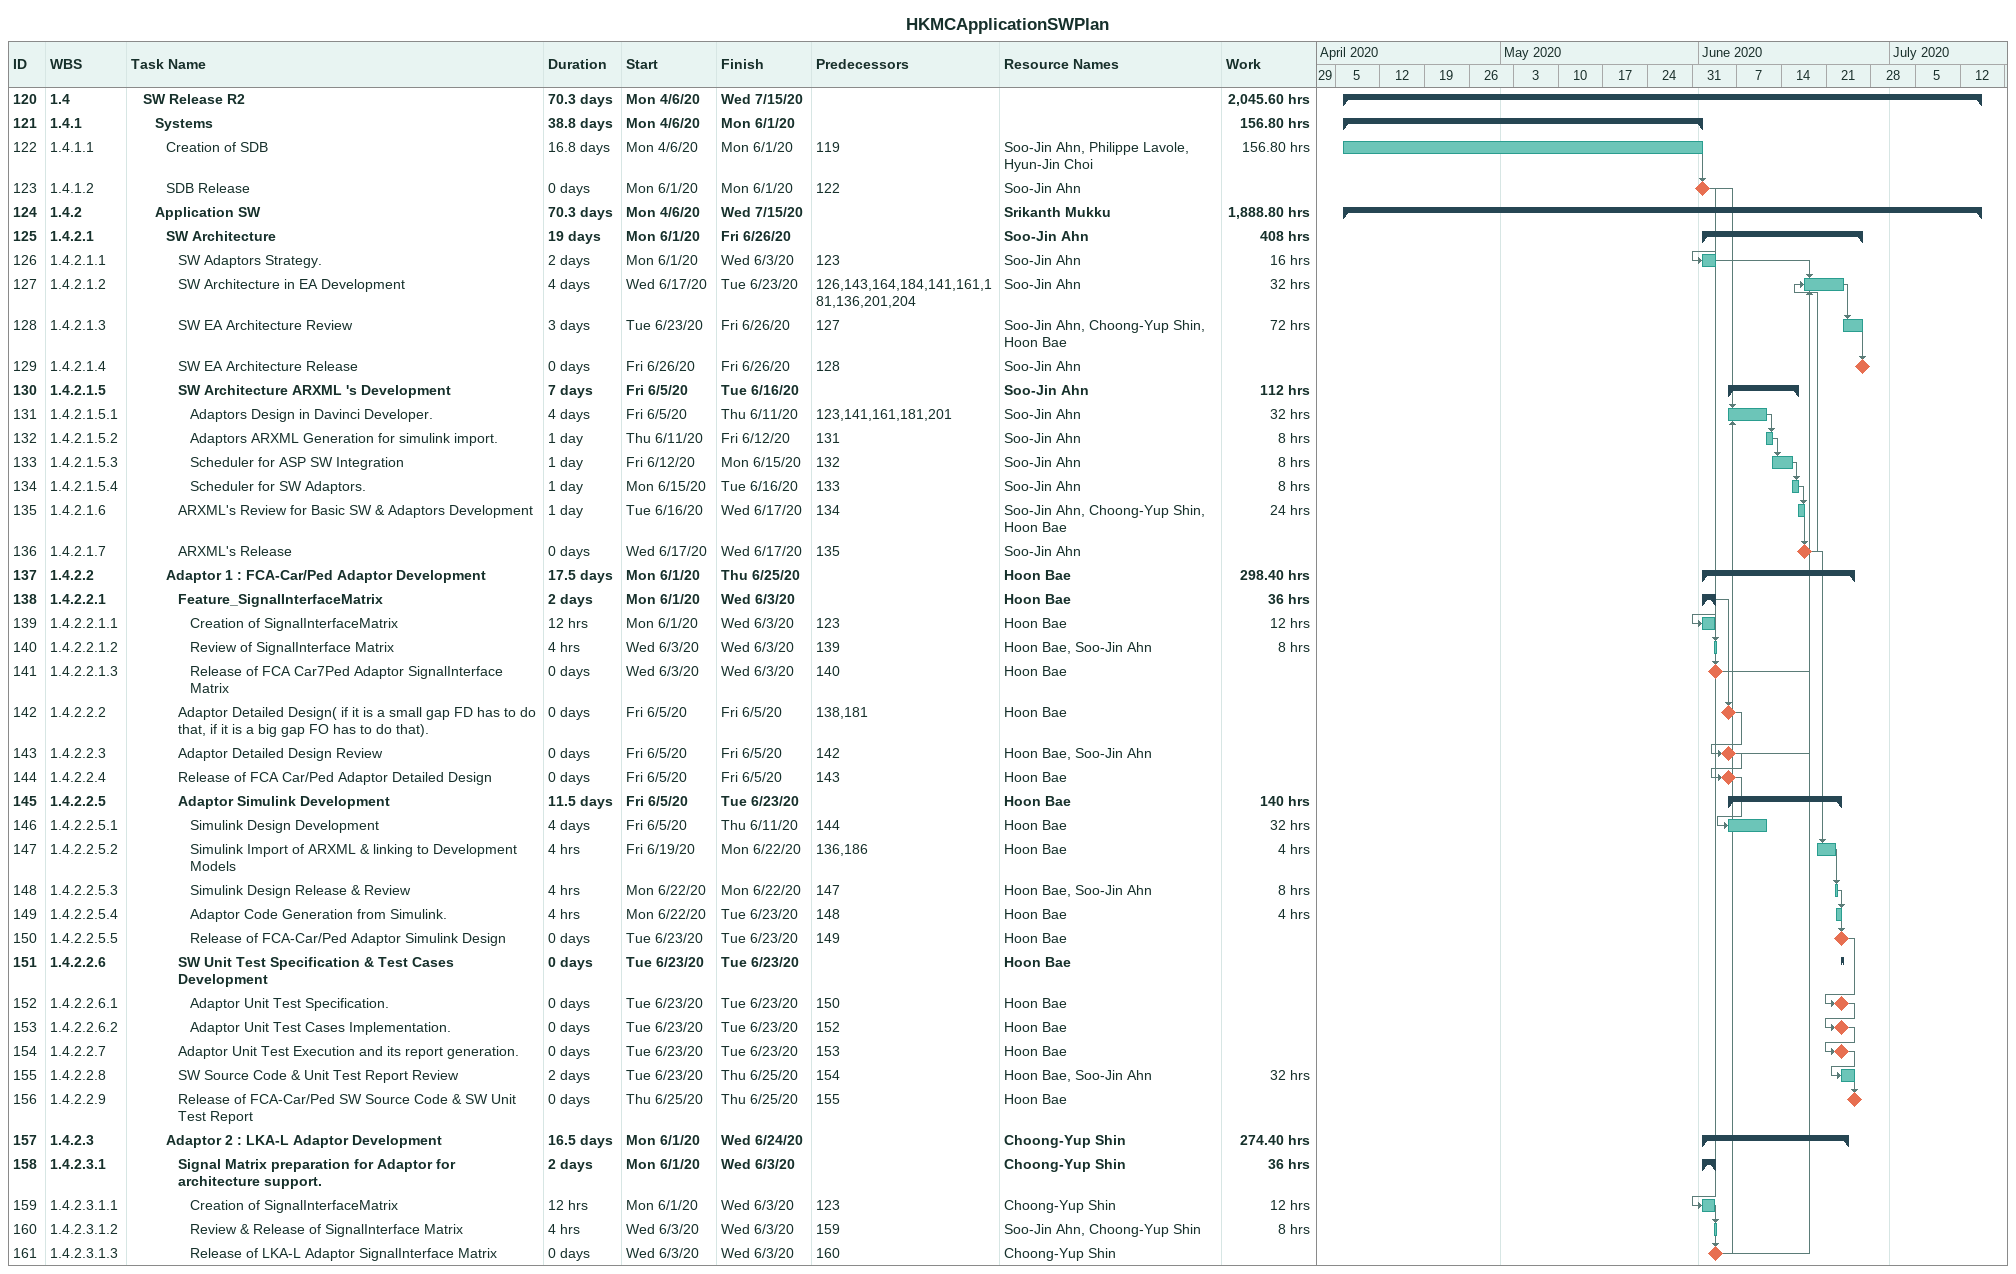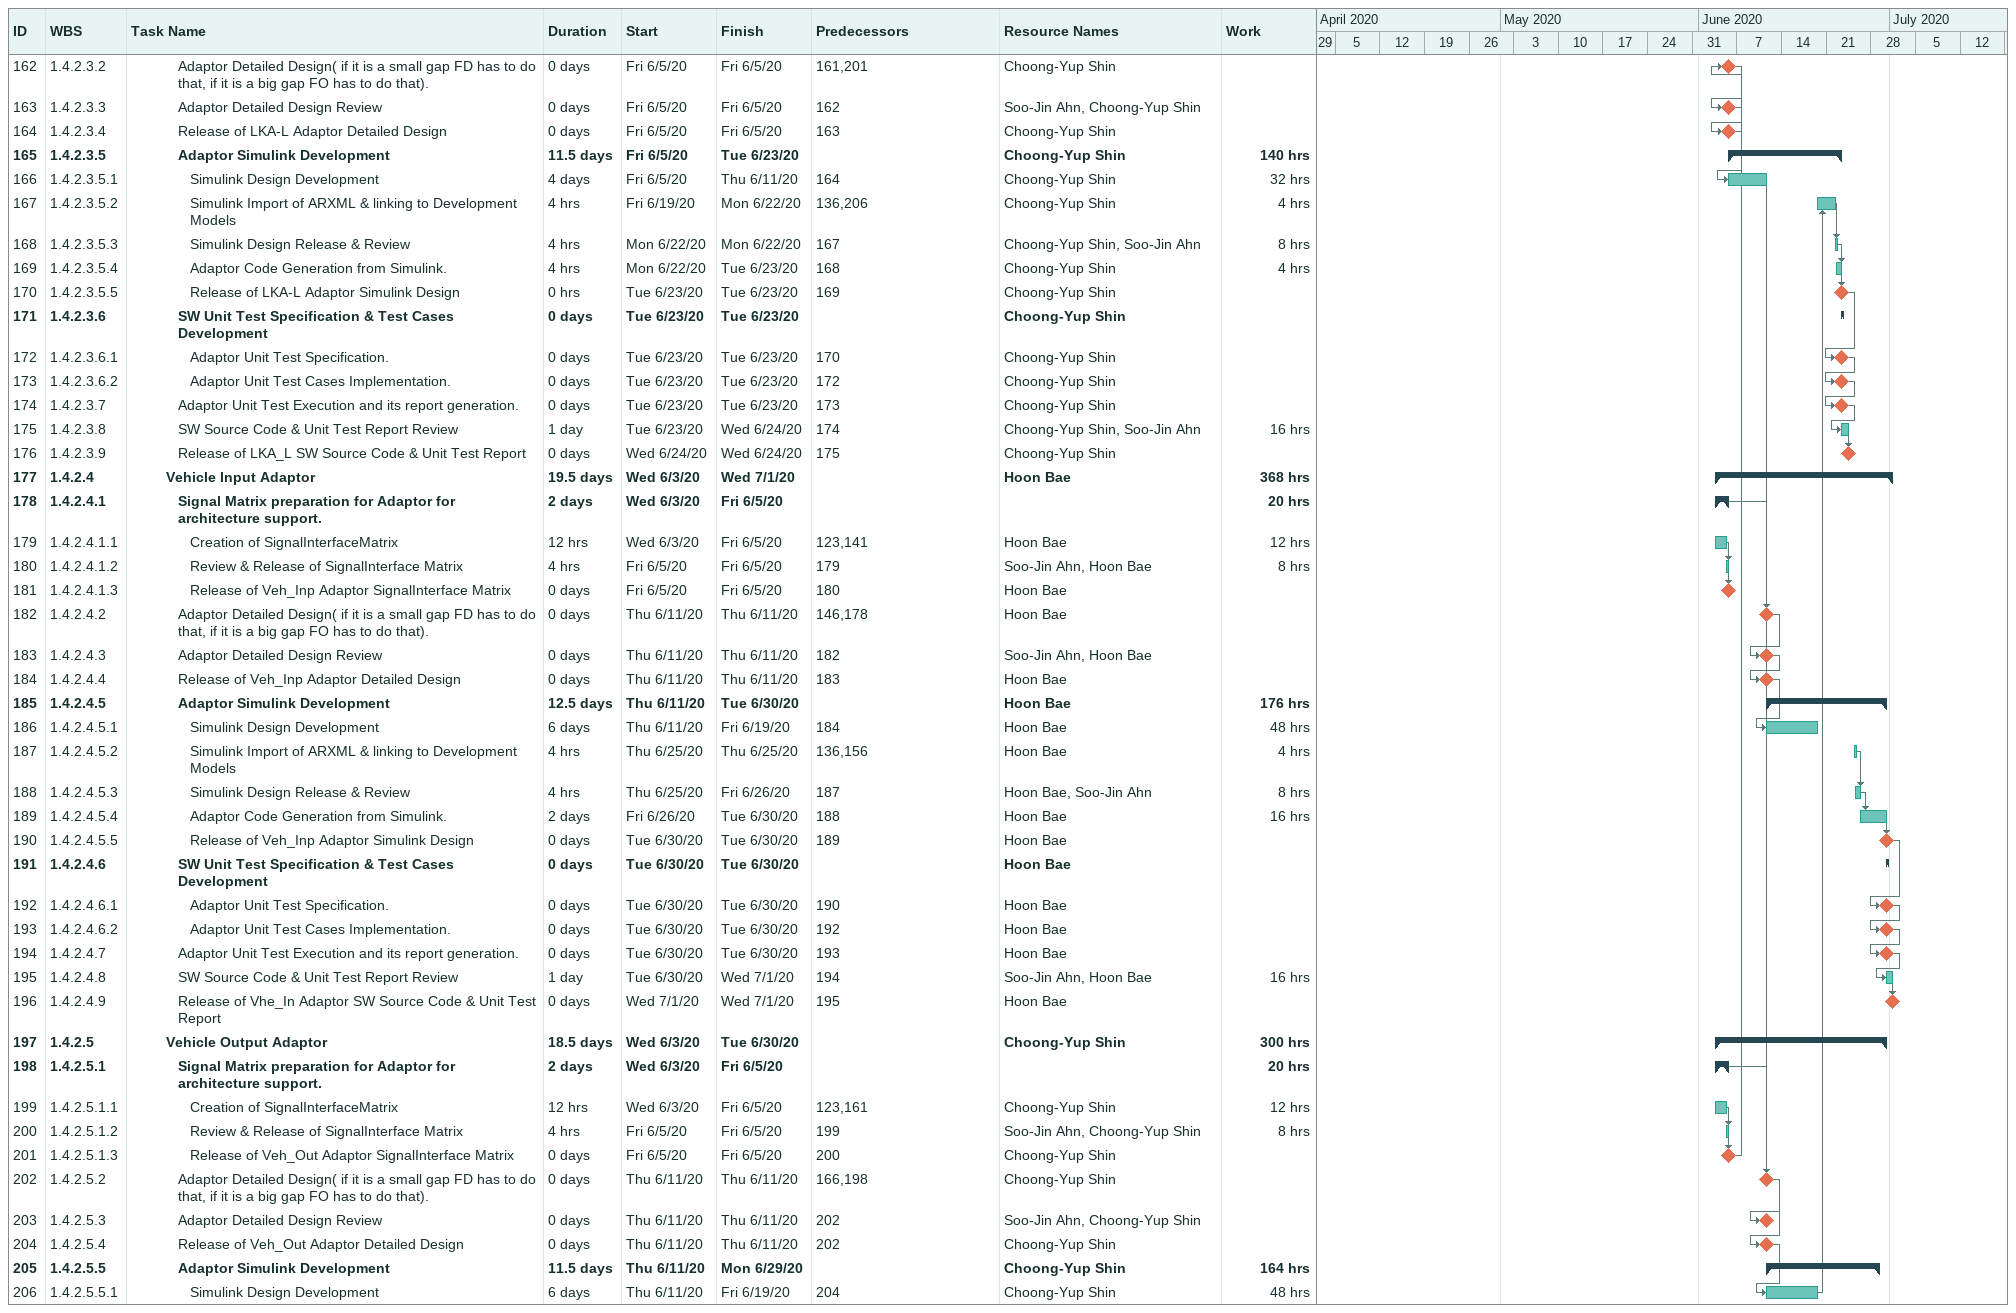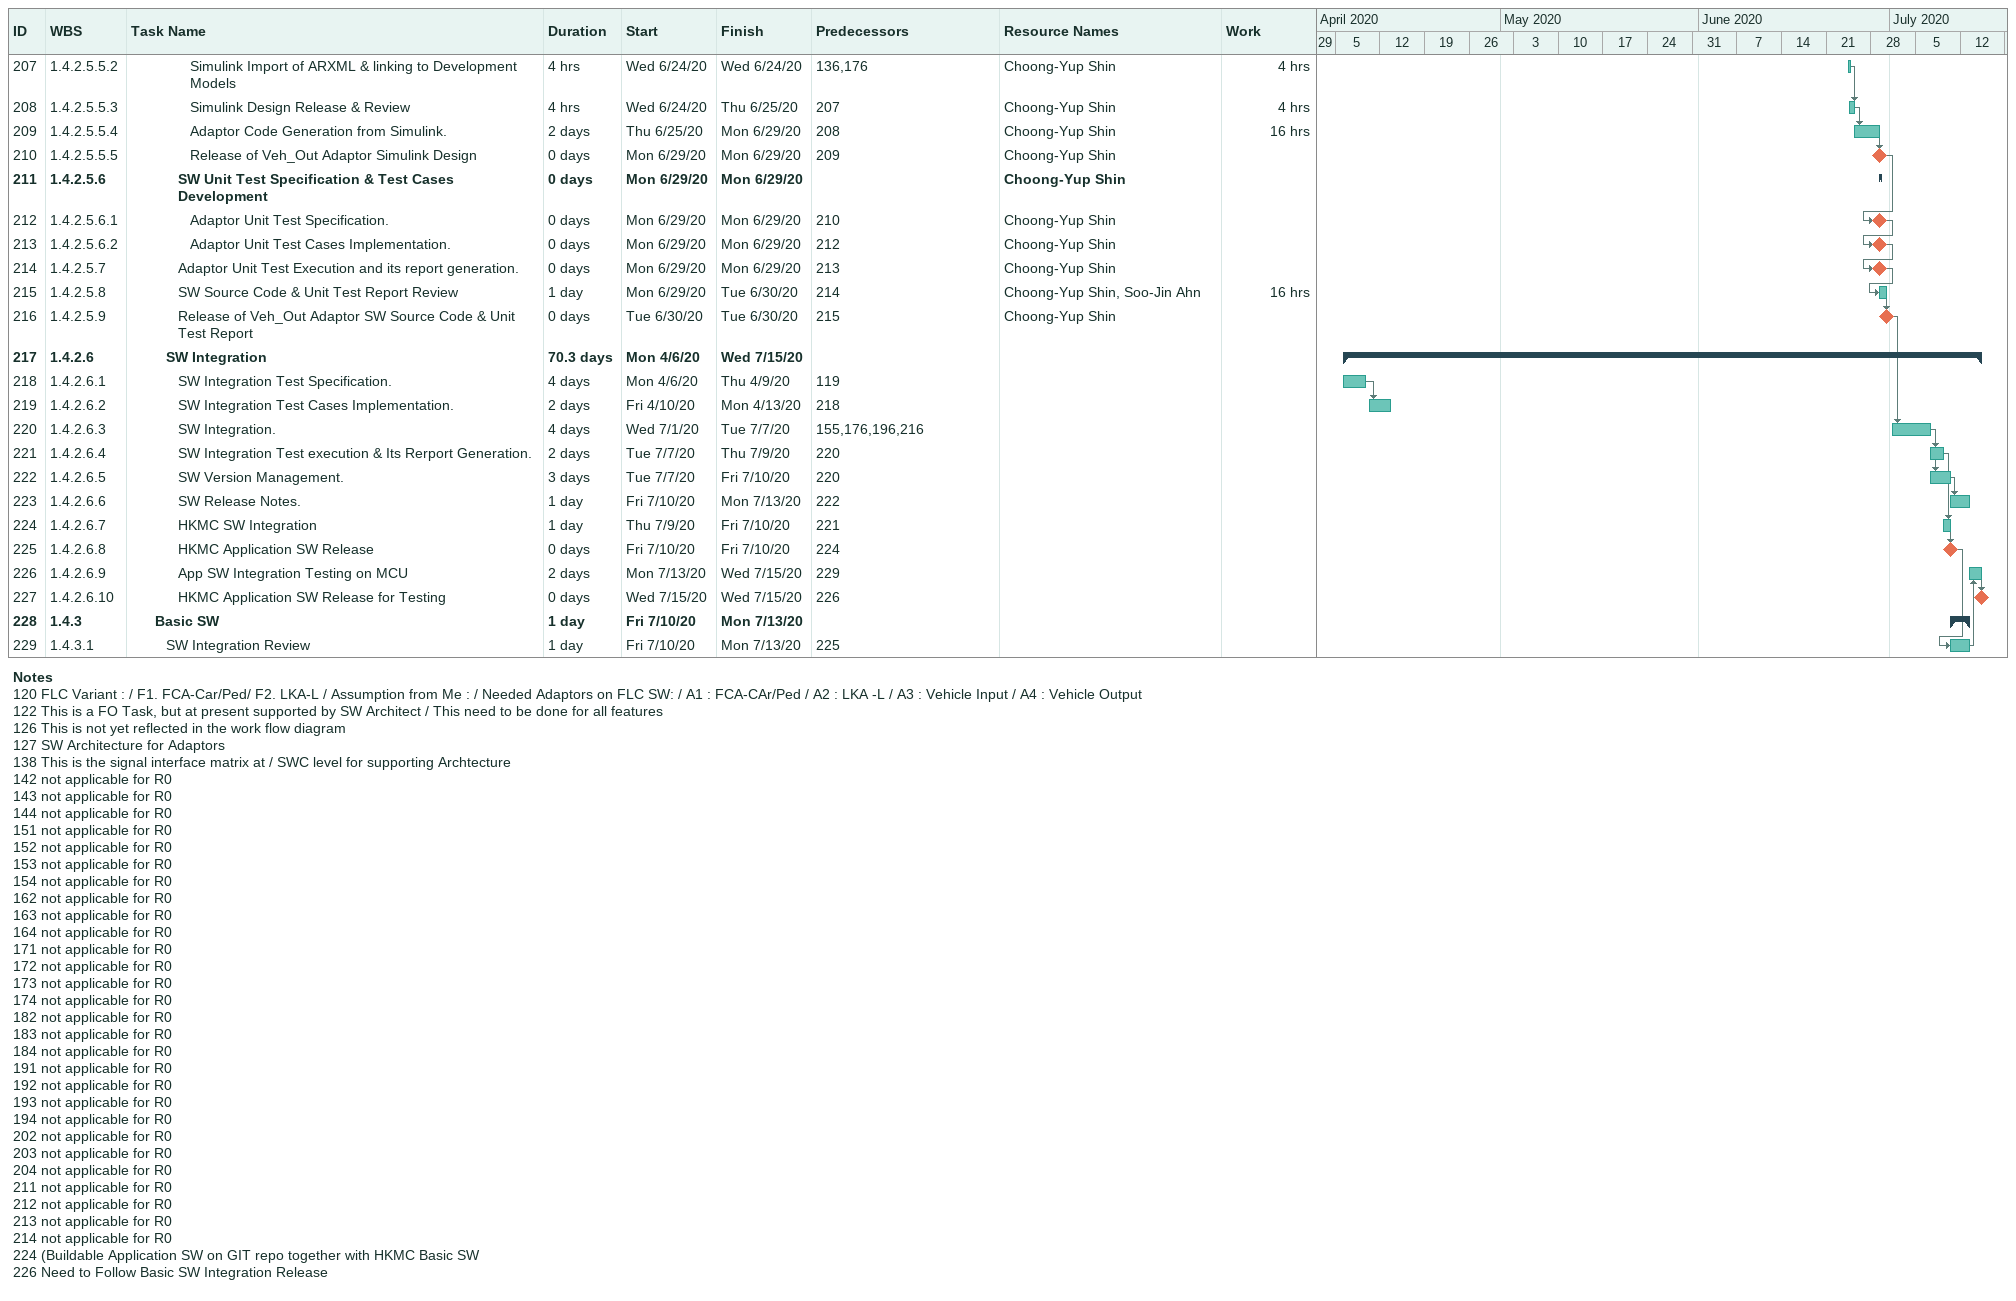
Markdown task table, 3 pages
HKMCApplicationSWPlan

| ID | WBS | Task | Duration | Start | Finish | Predecessors | Resources | Work (h) |
|---|---|---|---|---|---|---|---|---|
| 120 | 1.4 | **SW Release R2** | 70.3d | 2020-04-06 | 2020-07-15 |  |  | 2045.60 |
| 121 | 1.4.1 | **Systems** | 38.8d | 2020-04-06 | 2020-06-01 |  |  | 156.80 |
| 122 | 1.4.1.1 | Creation of SDB | 16.8d | 2020-04-06 | 2020-06-01 | 119 | Soo-Jin Ahn, Philippe Lavole, Hyun-Jin Choi | 156.80 |
| 123 | 1.4.1.2 | SDB Release | 0d | 2020-06-01 | 2020-06-01 | 122 | Soo-Jin Ahn |  |
| 124 | 1.4.2 | **Application SW** | 70.3d | 2020-04-06 | 2020-07-15 |  | Srikanth Mukku | 1888.80 |
| 125 | 1.4.2.1 | **SW Architecture** | 19d | 2020-06-01 | 2020-06-26 |  | Soo-Jin Ahn | 408 |
| 126 | 1.4.2.1.1 | SW Adaptors Strategy. | 2d | 2020-06-01 | 2020-06-03 | 123 | Soo-Jin Ahn | 16 |
| 127 | 1.4.2.1.2 | SW Architecture in EA Development | 4d | 2020-06-17 | 2020-06-23 | 126, 143, 164, 184, 141, 161, 181, 136, 201, 204 | Soo-Jin Ahn | 32 |
| 128 | 1.4.2.1.3 | SW EA Architecture Review | 3d | 2020-06-23 | 2020-06-26 | 127 | Soo-Jin Ahn, Choong-Yup Shin, Hoon Bae | 72 |
| 129 | 1.4.2.1.4 | SW EA Architecture Release | 0d | 2020-06-26 | 2020-06-26 | 128 | Soo-Jin Ahn |  |
| 130 | 1.4.2.1.5 | **SW Architecture ARXML 's Development** | 7d | 2020-06-05 | 2020-06-16 |  | Soo-Jin Ahn | 112 |
| 131 | 1.4.2.1.5.1 | Adaptors Design in Davinci Developer. | 4d | 2020-06-05 | 2020-06-11 | 123, 141, 161, 181, 201 | Soo-Jin Ahn | 32 |
| 132 | 1.4.2.1.5.2 | Adaptors ARXML Generation for simulink import. | 1d | 2020-06-11 | 2020-06-12 | 131 | Soo-Jin Ahn | 8 |
| 133 | 1.4.2.1.5.3 | Scheduler for ASP SW Integration | 1d | 2020-06-12 | 2020-06-15 | 132 | Soo-Jin Ahn | 8 |
| 134 | 1.4.2.1.5.4 | Scheduler for SW Adaptors. | 1d | 2020-06-15 | 2020-06-16 | 133 | Soo-Jin Ahn | 8 |
| 135 | 1.4.2.1.6 | ARXML's Review for Basic SW & Adaptors Development | 1d | 2020-06-16 | 2020-06-17 | 134 | Soo-Jin Ahn, Choong-Yup Shin, Hoon Bae | 24 |
| 136 | 1.4.2.1.7 | ARXML's Release | 0d | 2020-06-17 | 2020-06-17 | 135 | Soo-Jin Ahn |  |
| 137 | 1.4.2.2 | **Adaptor 1 : FCA-Car/Ped Adaptor Development** | 17.5d | 2020-06-01 | 2020-06-25 |  | Hoon Bae | 298.40 |
| 138 | 1.4.2.2.1 | **Feature_SignalInterfaceMatrix** | 2d | 2020-06-01 | 2020-06-03 |  | Hoon Bae | 36 |
| 139 | 1.4.2.2.1.1 | Creation of SignalInterfaceMatrix | 12h | 2020-06-01 | 2020-06-03 | 123 | Hoon Bae | 12 |
| 140 | 1.4.2.2.1.2 | Review of SignalInterface Matrix | 4h | 2020-06-03 | 2020-06-03 | 139 | Hoon Bae, Soo-Jin Ahn | 8 |
| 141 | 1.4.2.2.1.3 | Release of FCA Car7Ped Adaptor SignalInterface Matrix | 0d | 2020-06-03 | 2020-06-03 | 140 | Hoon Bae |  |
| 142 | 1.4.2.2.2 | Adaptor Detailed Design( if it is a small gap FD has to do that, if it is a big gap FO has to do that). | 0d | 2020-06-05 | 2020-06-05 | 138, 181 | Hoon Bae |  |
| 143 | 1.4.2.2.3 | Adaptor Detailed Design Review | 0d | 2020-06-05 | 2020-06-05 | 142 | Hoon Bae, Soo-Jin Ahn |  |
| 144 | 1.4.2.2.4 | Release of FCA Car/Ped Adaptor Detailed Design | 0d | 2020-06-05 | 2020-06-05 | 143 | Hoon Bae |  |
| 145 | 1.4.2.2.5 | **Adaptor Simulink Development** | 11.5d | 2020-06-05 | 2020-06-23 |  | Hoon Bae | 140 |
| 146 | 1.4.2.2.5.1 | Simulink Design Development | 4d | 2020-06-05 | 2020-06-11 | 144 | Hoon Bae | 32 |
| 147 | 1.4.2.2.5.2 | Simulink Import of ARXML & linking to Development Models | 4h | 2020-06-19 | 2020-06-22 | 136, 186 | Hoon Bae | 4 |
| 148 | 1.4.2.2.5.3 | Simulink Design Release & Review | 4h | 2020-06-22 | 2020-06-22 | 147 | Hoon Bae, Soo-Jin Ahn | 8 |
| 149 | 1.4.2.2.5.4 | Adaptor Code Generation from Simulink. | 4h | 2020-06-22 | 2020-06-23 | 148 | Hoon Bae | 4 |
| 150 | 1.4.2.2.5.5 | Release of FCA-Car/Ped Adaptor Simulink Design | 0d | 2020-06-23 | 2020-06-23 | 149 | Hoon Bae |  |
| 151 | 1.4.2.2.6 | **SW Unit Test Specification & Test Cases Development** | 0d | 2020-06-23 | 2020-06-23 |  | Hoon Bae |  |
| 152 | 1.4.2.2.6.1 | Adaptor Unit Test Specification. | 0d | 2020-06-23 | 2020-06-23 | 150 | Hoon Bae |  |
| 153 | 1.4.2.2.6.2 | Adaptor Unit Test Cases Implementation. | 0d | 2020-06-23 | 2020-06-23 | 152 | Hoon Bae |  |
| 154 | 1.4.2.2.7 | Adaptor Unit Test Execution and its report generation. | 0d | 2020-06-23 | 2020-06-23 | 153 | Hoon Bae |  |
| 155 | 1.4.2.2.8 | SW Source Code & Unit Test Report Review | 2d | 2020-06-23 | 2020-06-25 | 154 | Hoon Bae, Soo-Jin Ahn | 32 |
| 156 | 1.4.2.2.9 | Release of FCA-Car/Ped SW Source Code & SW Unit Test Report | 0d | 2020-06-25 | 2020-06-25 | 155 | Hoon Bae |  |
| 157 | 1.4.2.3 | **Adaptor 2 : LKA-L Adaptor Development** | 16.5d | 2020-06-01 | 2020-06-24 |  | Choong-Yup Shin | 274.40 |
| 158 | 1.4.2.3.1 | **Signal Matrix preparation for Adaptor for architecture support.** | 2d | 2020-06-01 | 2020-06-03 |  | Choong-Yup Shin | 36 |
| 159 | 1.4.2.3.1.1 | Creation of SignalInterfaceMatrix | 12h | 2020-06-01 | 2020-06-03 | 123 | Choong-Yup Shin | 12 |
| 160 | 1.4.2.3.1.2 | Review & Release of SignalInterface Matrix | 4h | 2020-06-03 | 2020-06-03 | 159 | Soo-Jin Ahn, Choong-Yup Shin | 8 |
| 161 | 1.4.2.3.1.3 | Release of LKA-L Adaptor SignalInterface Matrix | 0d | 2020-06-03 | 2020-06-03 | 160 | Choong-Yup Shin |  |
| 162 | 1.4.2.3.2 | Adaptor Detailed Design( if it is a small gap FD has to do that, if it is a big gap FO has to do that). | 0d | 2020-06-05 | 2020-06-05 | 161, 201 | Choong-Yup Shin |  |
| 163 | 1.4.2.3.3 | Adaptor Detailed Design Review | 0d | 2020-06-05 | 2020-06-05 | 162 | Soo-Jin Ahn, Choong-Yup Shin |  |
| 164 | 1.4.2.3.4 | Release of LKA-L Adaptor Detailed Design | 0d | 2020-06-05 | 2020-06-05 | 163 | Choong-Yup Shin |  |
| 165 | 1.4.2.3.5 | **Adaptor Simulink Development** | 11.5d | 2020-06-05 | 2020-06-23 |  | Choong-Yup Shin | 140 |
| 166 | 1.4.2.3.5.1 | Simulink Design Development | 4d | 2020-06-05 | 2020-06-11 | 164 | Choong-Yup Shin | 32 |
| 167 | 1.4.2.3.5.2 | Simulink Import of ARXML & linking to Development Models | 4h | 2020-06-19 | 2020-06-22 | 136, 206 | Choong-Yup Shin | 4 |
| 168 | 1.4.2.3.5.3 | Simulink Design Release & Review | 4h | 2020-06-22 | 2020-06-22 | 167 | Choong-Yup Shin, Soo-Jin Ahn | 8 |
| 169 | 1.4.2.3.5.4 | Adaptor Code Generation from Simulink. | 4h | 2020-06-22 | 2020-06-23 | 168 | Choong-Yup Shin | 4 |
| 170 | 1.4.2.3.5.5 | Release of LKA-L Adaptor Simulink Design | 0h | 2020-06-23 | 2020-06-23 | 169 | Choong-Yup Shin |  |
| 171 | 1.4.2.3.6 | **SW Unit Test Specification & Test Cases Development** | 0d | 2020-06-23 | 2020-06-23 |  | Choong-Yup Shin |  |
| 172 | 1.4.2.3.6.1 | Adaptor Unit Test Specification. | 0d | 2020-06-23 | 2020-06-23 | 170 | Choong-Yup Shin |  |
| 173 | 1.4.2.3.6.2 | Adaptor Unit Test Cases Implementation. | 0d | 2020-06-23 | 2020-06-23 | 172 | Choong-Yup Shin |  |
| 174 | 1.4.2.3.7 | Adaptor Unit Test Execution and its report generation. | 0d | 2020-06-23 | 2020-06-23 | 173 | Choong-Yup Shin |  |
| 175 | 1.4.2.3.8 | SW Source Code & Unit Test Report Review | 1d | 2020-06-23 | 2020-06-24 | 174 | Choong-Yup Shin, Soo-Jin Ahn | 16 |
| 176 | 1.4.2.3.9 | Release of LKA_L SW Source Code & Unit Test Report | 0d | 2020-06-24 | 2020-06-24 | 175 | Choong-Yup Shin |  |
| 177 | 1.4.2.4 | **Vehicle Input Adaptor** | 19.5d | 2020-06-03 | 2020-07-01 |  | Hoon Bae | 368 |
| 178 | 1.4.2.4.1 | **Signal Matrix preparation for Adaptor for architecture support.** | 2d | 2020-06-03 | 2020-06-05 |  |  | 20 |
| 179 | 1.4.2.4.1.1 | Creation of SignalInterfaceMatrix | 12h | 2020-06-03 | 2020-06-05 | 123, 141 | Hoon Bae | 12 |
| 180 | 1.4.2.4.1.2 | Review & Release of SignalInterface Matrix | 4h | 2020-06-05 | 2020-06-05 | 179 | Soo-Jin Ahn, Hoon Bae | 8 |
| 181 | 1.4.2.4.1.3 | Release of Veh_Inp Adaptor SignalInterface Matrix | 0d | 2020-06-05 | 2020-06-05 | 180 | Hoon Bae |  |
| 182 | 1.4.2.4.2 | Adaptor Detailed Design( if it is a small gap FD has to do that, if it is a big gap FO has to do that). | 0d | 2020-06-11 | 2020-06-11 | 146, 178 | Hoon Bae |  |
| 183 | 1.4.2.4.3 | Adaptor Detailed Design Review | 0d | 2020-06-11 | 2020-06-11 | 182 | Soo-Jin Ahn, Hoon Bae |  |
| 184 | 1.4.2.4.4 | Release of Veh_Inp Adaptor Detailed Design | 0d | 2020-06-11 | 2020-06-11 | 183 | Hoon Bae |  |
| 185 | 1.4.2.4.5 | **Adaptor Simulink Development** | 12.5d | 2020-06-11 | 2020-06-30 |  | Hoon Bae | 176 |
| 186 | 1.4.2.4.5.1 | Simulink Design Development | 6d | 2020-06-11 | 2020-06-19 | 184 | Hoon Bae | 48 |
| 187 | 1.4.2.4.5.2 | Simulink Import of ARXML & linking to Development Models | 4h | 2020-06-25 | 2020-06-25 | 136, 156 | Hoon Bae | 4 |
| 188 | 1.4.2.4.5.3 | Simulink Design Release & Review | 4h | 2020-06-25 | 2020-06-26 | 187 | Hoon Bae, Soo-Jin Ahn | 8 |
| 189 | 1.4.2.4.5.4 | Adaptor Code Generation from Simulink. | 2d | 2020-06-26 | 2020-06-30 | 188 | Hoon Bae | 16 |
| 190 | 1.4.2.4.5.5 | Release of Veh_Inp Adaptor Simulink Design | 0d | 2020-06-30 | 2020-06-30 | 189 | Hoon Bae |  |
| 191 | 1.4.2.4.6 | **SW Unit Test Specification & Test Cases Development** | 0d | 2020-06-30 | 2020-06-30 |  | Hoon Bae |  |
| 192 | 1.4.2.4.6.1 | Adaptor Unit Test Specification. | 0d | 2020-06-30 | 2020-06-30 | 190 | Hoon Bae |  |
| 193 | 1.4.2.4.6.2 | Adaptor Unit Test Cases Implementation. | 0d | 2020-06-30 | 2020-06-30 | 192 | Hoon Bae |  |
| 194 | 1.4.2.4.7 | Adaptor Unit Test Execution and its report generation. | 0d | 2020-06-30 | 2020-06-30 | 193 | Hoon Bae |  |
| 195 | 1.4.2.4.8 | SW Source Code & Unit Test Report Review | 1d | 2020-06-30 | 2020-07-01 | 194 | Soo-Jin Ahn, Hoon Bae | 16 |
| 196 | 1.4.2.4.9 | Release of Vhe_In Adaptor SW Source Code & Unit Test Report | 0d | 2020-07-01 | 2020-07-01 | 195 | Hoon Bae |  |
| 197 | 1.4.2.5 | **Vehicle Output Adaptor** | 18.5d | 2020-06-03 | 2020-06-30 |  | Choong-Yup Shin | 300 |
| 198 | 1.4.2.5.1 | **Signal Matrix preparation for Adaptor for architecture support.** | 2d | 2020-06-03 | 2020-06-05 |  |  | 20 |
| 199 | 1.4.2.5.1.1 | Creation of SignalInterfaceMatrix | 12h | 2020-06-03 | 2020-06-05 | 123, 161 | Choong-Yup Shin | 12 |
| 200 | 1.4.2.5.1.2 | Review & Release of SignalInterface Matrix | 4h | 2020-06-05 | 2020-06-05 | 199 | Soo-Jin Ahn, Choong-Yup Shin | 8 |
| 201 | 1.4.2.5.1.3 | Release of Veh_Out Adaptor SignalInterface Matrix | 0d | 2020-06-05 | 2020-06-05 | 200 | Choong-Yup Shin |  |
| 202 | 1.4.2.5.2 | Adaptor Detailed Design( if it is a small gap FD has to do that, if it is a big gap FO has to do that). | 0d | 2020-06-11 | 2020-06-11 | 166, 198 | Choong-Yup Shin |  |
| 203 | 1.4.2.5.3 | Adaptor Detailed Design Review | 0d | 2020-06-11 | 2020-06-11 | 202 | Soo-Jin Ahn, Choong-Yup Shin |  |
| 204 | 1.4.2.5.4 | Release of Veh_Out Adaptor Detailed Design | 0d | 2020-06-11 | 2020-06-11 | 202 | Choong-Yup Shin |  |
| 205 | 1.4.2.5.5 | **Adaptor Simulink Development** | 11.5d | 2020-06-11 | 2020-06-29 |  | Choong-Yup Shin | 164 |
| 206 | 1.4.2.5.5.1 | Simulink Design Development | 6d | 2020-06-11 | 2020-06-19 | 204 | Choong-Yup Shin | 48 |
| 207 | 1.4.2.5.5.2 | Simulink Import of ARXML & linking to Development Models | 4h | 2020-06-24 | 2020-06-24 | 136, 176 | Choong-Yup Shin | 4 |
| 208 | 1.4.2.5.5.3 | Simulink Design Release & Review | 4h | 2020-06-24 | 2020-06-25 | 207 | Choong-Yup Shin | 4 |
| 209 | 1.4.2.5.5.4 | Adaptor Code Generation from Simulink. | 2d | 2020-06-25 | 2020-06-29 | 208 | Choong-Yup Shin | 16 |
| 210 | 1.4.2.5.5.5 | Release of Veh_Out Adaptor Simulink Design | 0d | 2020-06-29 | 2020-06-29 | 209 | Choong-Yup Shin |  |
| 211 | 1.4.2.5.6 | **SW Unit Test Specification & Test Cases Development** | 0d | 2020-06-29 | 2020-06-29 |  | Choong-Yup Shin |  |
| 212 | 1.4.2.5.6.1 | Adaptor Unit Test Specification. | 0d | 2020-06-29 | 2020-06-29 | 210 | Choong-Yup Shin |  |
| 213 | 1.4.2.5.6.2 | Adaptor Unit Test Cases Implementation. | 0d | 2020-06-29 | 2020-06-29 | 212 | Choong-Yup Shin |  |
| 214 | 1.4.2.5.7 | Adaptor Unit Test Execution and its report generation. | 0d | 2020-06-29 | 2020-06-29 | 213 | Choong-Yup Shin |  |
| 215 | 1.4.2.5.8 | SW Source Code & Unit Test Report Review | 1d | 2020-06-29 | 2020-06-30 | 214 | Choong-Yup Shin, Soo-Jin Ahn | 16 |
| 216 | 1.4.2.5.9 | Release of Veh_Out Adaptor SW Source Code & Unit Test Report | 0d | 2020-06-30 | 2020-06-30 | 215 | Choong-Yup Shin |  |
| 217 | 1.4.2.6 | **SW Integration** | 70.3d | 2020-04-06 | 2020-07-15 |  |  |  |
| 218 | 1.4.2.6.1 | SW Integration Test Specification. | 4d | 2020-04-06 | 2020-04-09 | 119 |  |  |
| 219 | 1.4.2.6.2 | SW Integration Test Cases Implementation. | 2d | 2020-04-10 | 2020-04-13 | 218 |  |  |
| 220 | 1.4.2.6.3 | SW Integration. | 4d | 2020-07-01 | 2020-07-07 | 155, 176, 196, 216 |  |  |
| 221 | 1.4.2.6.4 | SW Integration Test execution & Its Rerport Generation. | 2d | 2020-07-07 | 2020-07-09 | 220 |  |  |
| 222 | 1.4.2.6.5 | SW Version Management. | 3d | 2020-07-07 | 2020-07-10 | 220 |  |  |
| 223 | 1.4.2.6.6 | SW Release Notes. | 1d | 2020-07-10 | 2020-07-13 | 222 |  |  |
| 224 | 1.4.2.6.7 | HKMC SW Integration | 1d | 2020-07-09 | 2020-07-10 | 221 |  |  |
| 225 | 1.4.2.6.8 | HKMC Application SW Release | 0d | 2020-07-10 | 2020-07-10 | 224 |  |  |
| 226 | 1.4.2.6.9 | App SW Integration Testing on MCU | 2d | 2020-07-13 | 2020-07-15 | 229 |  |  |
| 227 | 1.4.2.6.10 | HKMC Application SW Release for Testing | 0d | 2020-07-15 | 2020-07-15 | 226 |  |  |
| 228 | 1.4.3 | **Basic SW** | 1d | 2020-07-10 | 2020-07-13 |  |  |  |
| 229 | 1.4.3.1 | SW Integration Review | 1d | 2020-07-10 | 2020-07-13 | 225 |  |  |

Notes
- 120: FLC Variant : / F1. FCA-Car/Ped/ F2. LKA-L / Assumption from Me : / Needed Adaptors on FLC SW: / A1 : FCA-CAr/Ped / A2 : LKA -L / A3 : Vehicle Input / A4 : Vehicle Output
- 122: This is a FO Task, but at present supported by SW Architect / This need to be done for all features
- 126: This is not yet reflected in the work flow diagram
- 127: SW Architecture for Adaptors
- 138: This is the signal interface matrix at / SWC level for supporting Archtecture
- 142: not applicable for R0
- 143: not applicable for R0
- 144: not applicable for R0
- 151: not applicable for R0
- 152: not applicable for R0
- 153: not applicable for R0
- 154: not applicable for R0
- 162: not applicable for R0
- 163: not applicable for R0
- 164: not applicable for R0
- 171: not applicable for R0
- 172: not applicable for R0
- 173: not applicable for R0
- 174: not applicable for R0
- 182: not applicable for R0
- 183: not applicable for R0
- 184: not applicable for R0
- 191: not applicable for R0
- 192: not applicable for R0
- 193: not applicable for R0
- 194: not applicable for R0
- 202: not applicable for R0
- 203: not applicable for R0
- 204: not applicable for R0
- 211: not applicable for R0
- 212: not applicable for R0
- 213: not applicable for R0
- 214: not applicable for R0
- 224: (Buildable Application SW on GIT repo together with HKMC Basic SW
- 226: Need to Follow Basic SW Integration Release
